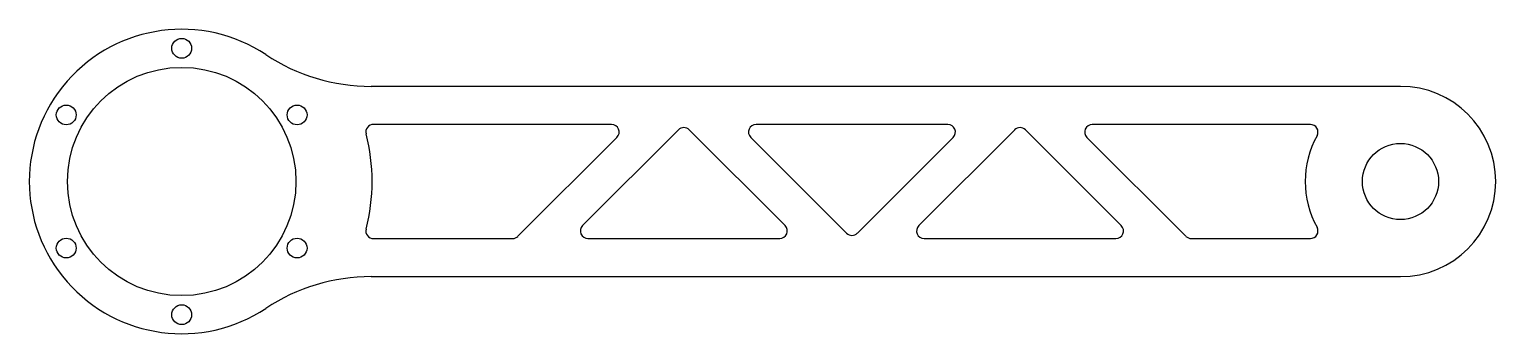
# Model space of a CAD drawing. Header units: millimetres. Extents: x -40 to 345, y -40 to 40.
import ezdxf

# ---------------------------------------------------------------- set-up
doc = ezdxf.new("R2010")
doc.units = ezdxf.units.MM

msp = doc.modelspace()

# ---------------------------------------------------------------- linework, layer by layer
at = {"color": 7, "linetype": 'Continuous', "lineweight": 25}
for p, q in [((320, 25), (49.75, 25)), ((112.87, 15), (50.35, 15)), ((88.28, -14.41), (114.28, 11.59)), ((130.42, 13.59), (105.25, -11.59)), ((158.42, -11.59), (133.25, 13.59)), ((149.4, 11.59), (174.57, -13.59)), ((201.15, 15), (150.81, 15)), ((177.4, -13.59), (202.57, 11.59)), ((218.71, 13.59), (193.54, -11.59)), ((246.71, -11.59), (221.54, 13.59)), ((237.68, 11.59), (263.68, -14.41)), ((296.34, 15), (239.09, 15)), ((50.35, -15), (86.87, -15)), ((106.67, -15), (157.01, -15)), ((194.95, -15), (245.29, -15)), ((265.09, -15), (296.34, -15)), ((49.75, -25), (320, -25))]:
    msp.add_line(p, q, dxfattribs=at)
for centre, radius in [((0, 35), 2.6), ((0, 0), 30), ((-30.31, 17.5), 2.6), ((30.31, 17.5), 2.6), ((320, 0), 10), ((-30.31, -17.5), 2.6), ((30.31, -17.5), 2.6), ((0, -35), 2.6)]:
    msp.add_circle(centre, radius, dxfattribs=at)
for centre, radius, start, end in [((0, 0), 40, 56.4427, 303.5573), ((49.75, 75), 50, 236.4427, 270), ((320, 0), 25, 270, 90), ((50.35, 13), 2, 90, 194.4775), ((0, 0), 50, 345.5225, 14.4775), ((112.87, 13), 2, 315, 90), ((131.84, 12.17), 2, 45, 135), ((150.81, 13), 2, 90, 225), ((201.15, 13), 2, 315, 90), ((220.12, 12.17), 2, 45, 135), ((239.09, 13), 2, 90, 225), ((320, 0), 25, 151.2178, 208.7822), ((296.34, 13), 2, 331.2178, 90), ((50.35, -13), 2, 165.5225, 270), ((86.87, -13), 2, 270, 315), ((106.67, -13), 2, 135, 270), ((157.01, -13), 2, 270, 45), ((175.98, -12.17), 2, 225, 315), ((194.95, -13), 2, 135, 270), ((245.29, -13), 2, 270, 45), ((265.09, -13), 2, 225, 270), ((296.34, -13), 2, 270, 28.7822), ((49.75, -75), 50, 90, 123.5573)]:
    msp.add_arc(centre, radius, start, end, dxfattribs=at)

doc.saveas('drawing.dxf')
